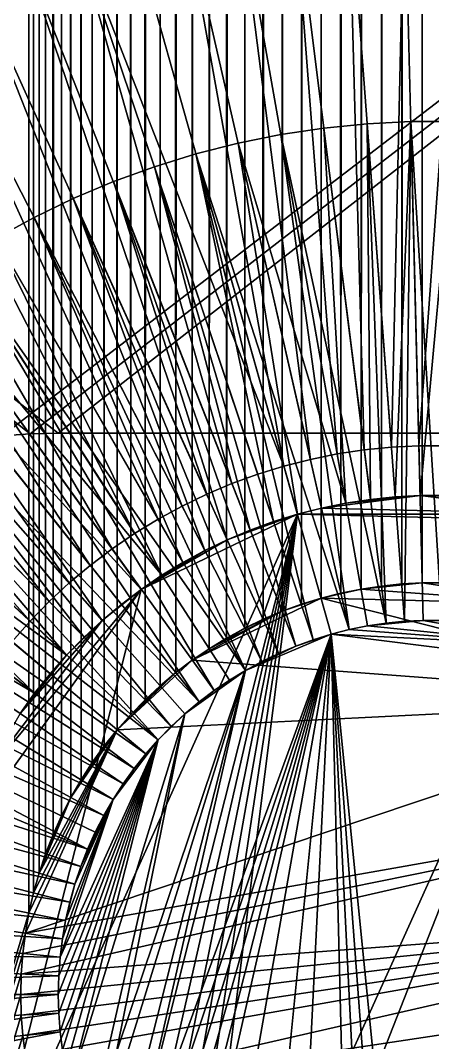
# Model space of a CAD drawing. Header units: millimetres. Extents: x 0 to 520, y -2 to 382.
# Drawn here: x 35.349 to 37, y 69.807 to 73.904 of the extents above; entities that cross this region are included whole.
import ezdxf

# ---------------------------------------------------------------- set-up
doc = ezdxf.new("R2010")
doc.units = ezdxf.units.MM

msp = doc.modelspace()

# ---------------------------------------------------------------- linework, layer by layer
at = {"layer": 'BRASS', "color": 52}
for points in [[(509.2, 369.2, 103), (10.8, 369.2, 103), (10.8, 10.8, 103)], [(509.2, 369.2, 103), (10.8, 10.8, 103), (509.2, 10.8, 103)], [(20.5, 20.5, 86), (20.5, 359.5, 86), (35.35, 190, 86)], [(20.5, 20.5, 86), (35.35, 190, 86), (35.3521, 189.9178, 86)], [(20.5, 20.5, 86), (35.3521, 189.9178, 86), (35.3582, 189.8357, 86)], [(20.5, 20.5, 86), (35.3582, 189.8357, 86), (35.3684, 189.7541, 86)], [(20.5, 20.5, 86), (35.3684, 189.7541, 86), (35.3827, 189.6731, 86)], [(20.5, 20.5, 86), (35.3827, 189.6731, 86), (35.3827, 70.3269, 86)], [(35.401, 70.4071, 86), (35.3827, 189.6731, 86), (35.401, 189.5929, 86)], [(35.3827, 70.3269, 86), (35.3827, 189.6731, 86), (35.401, 70.4071, 86)], [(35.401, 70.4071, 86), (35.401, 189.5929, 86), (35.4233, 189.5137, 86)], [(35.401, 70.4071, 86), (35.4233, 189.5137, 86), (35.4233, 70.4863, 86)], [(35.4233, 70.4863, 86), (35.4233, 189.5137, 86), (35.4495, 70.5643, 86)], [(35.4495, 70.5643, 86), (35.4233, 189.5137, 86), (35.4495, 189.4357, 86)], [(35.4495, 70.5643, 86), (35.4495, 189.4357, 86), (35.4796, 70.6409, 86)], [(35.4796, 70.6409, 86), (35.4495, 189.4357, 86), (35.4796, 189.3591, 86)], [(35.4796, 70.6409, 86), (35.4796, 189.3591, 86), (35.5134, 189.2841, 86)], [(35.4796, 70.6409, 86), (35.5134, 189.2841, 86), (35.5134, 70.7159, 86)], [(35.5509, 70.7891, 86), (35.5134, 189.2841, 86), (35.5509, 189.2109, 86)], [(35.5134, 70.7159, 86), (35.5134, 189.2841, 86), (35.5509, 70.7891, 86)], [(35.5509, 70.7891, 86), (35.5509, 189.2109, 86), (35.5921, 70.8604, 86)], [(35.5921, 70.8604, 86), (35.5509, 189.2109, 86), (35.5921, 189.1396, 86)], [(35.6367, 70.9295, 86), (35.5921, 189.1396, 86), (35.6367, 189.0705, 86)], [(35.5921, 70.8604, 86), (35.5921, 189.1396, 86), (35.6367, 70.9295, 86)], [(35.6367, 70.9295, 86), (35.6367, 189.0705, 86), (35.6847, 70.9963, 86)], [(35.6847, 70.9963, 86), (35.6367, 189.0705, 86), (35.6847, 189.0037, 86)], [(35.736, 71.0606, 86), (35.6847, 189.0037, 86), (35.736, 188.9394, 86)], [(35.6847, 70.9963, 86), (35.6847, 189.0037, 86), (35.736, 71.0606, 86)], [(35.736, 71.0606, 86), (35.736, 188.9394, 86), (35.7905, 71.1223, 86)], [(35.7905, 71.1223, 86), (35.736, 188.9394, 86), (35.7905, 188.8777, 86)], [(35.7905, 71.1223, 86), (35.7905, 188.8777, 86), (35.8479, 71.1812, 86)], [(35.8479, 71.1812, 86), (35.7905, 188.8777, 86), (35.8479, 188.8188, 86)], [(35.8479, 188.8188, 86), (35.9082, 188.7629, 86), (35.8479, 71.1812, 86)], [(35.8479, 71.1812, 86), (35.9082, 188.7629, 86), (35.9082, 71.2371, 86)], [(35.9082, 71.2371, 86), (35.9082, 188.7629, 86), (35.9712, 71.29, 86)], [(35.9082, 188.7629, 86), (35.9712, 188.71, 86), (35.9712, 71.29, 86)], [(35.9712, 188.71, 86), (36.0368, 188.6603, 86), (35.9712, 71.29, 86)], [(35.9712, 71.29, 86), (36.0368, 188.6603, 86), (36.0368, 71.3397, 86)], [(36.0368, 188.6603, 86), (36.1048, 188.614, 86), (36.0368, 71.3397, 86)], [(36.0368, 71.3397, 86), (36.1048, 188.614, 86), (36.1048, 71.386, 86)], [(36.1048, 188.614, 86), (36.175, 188.5711, 86), (36.1048, 71.386, 86)], [(36.1048, 71.386, 86), (36.175, 188.5711, 86), (36.175, 71.4289, 86)], [(36.175, 188.5711, 86), (36.2473, 188.5317, 86), (36.175, 71.4289, 86)], [(36.175, 71.4289, 86), (36.2473, 188.5317, 86), (36.2473, 71.4683, 86)], [(36.2473, 71.4683, 86), (36.2473, 188.5317, 86), (36.3214, 71.504, 86)], [(36.2473, 188.5317, 86), (36.3214, 188.496, 86), (36.3214, 71.504, 86)], [(36.3214, 188.496, 86), (36.3972, 188.4641, 86), (36.3214, 71.504, 86)], [(36.3214, 71.504, 86), (36.3972, 188.4641, 86), (36.3972, 71.5359, 86)], [(36.3972, 188.4641, 86), (36.4745, 188.4359, 86), (36.3972, 71.5359, 86)], [(36.3972, 71.5359, 86), (36.4745, 188.4359, 86), (36.4745, 71.5641, 86)], [(36.4745, 188.4359, 86), (36.5531, 188.4117, 86), (36.4745, 71.5641, 86)], [(36.4745, 71.5641, 86), (36.5531, 188.4117, 86), (36.5531, 71.5883, 86)], [(36.5531, 71.5883, 86), (36.5531, 188.4117, 86), (36.6328, 71.6086, 86)], [(36.5531, 188.4117, 86), (36.6328, 188.3914, 86), (36.6328, 71.6086, 86)], [(36.6328, 188.3914, 86), (36.7135, 188.3751, 86), (36.6328, 71.6086, 86)], [(36.6328, 71.6086, 86), (36.7135, 188.3751, 86), (36.7135, 71.6249, 86)], [(36.7135, 188.3751, 86), (36.7948, 188.3628, 86), (36.7135, 71.6249, 86)], [(36.7135, 71.6249, 86), (36.7948, 188.3628, 86), (36.7948, 71.6372, 86)], [(36.7948, 188.3628, 86), (36.8767, 188.3546, 86), (36.7948, 71.6372, 86)], [(36.7948, 71.6372, 86), (36.8767, 188.3546, 86), (36.8767, 71.6454, 86)], [(36.8767, 188.3546, 86), (36.9589, 188.3505, 86), (36.8767, 71.6454, 86)], [(36.8767, 71.6454, 86), (36.9589, 188.3505, 86), (36.9589, 71.6495, 86)], [(36.9589, 71.6495, 86), (36.9589, 188.3505, 86), (37.0411, 71.6495, 86)], [(36.9589, 188.3505, 86), (37.0411, 188.3505, 86), (37.0411, 71.6495, 86)], [(36.7948, 71.6372, 92), (36.9589, 71.6495, 92), (36.7135, 71.6249, 92)], [(36.9589, 71.6495, 92), (37.5255, 71.5641, 92), (36.7135, 71.6249, 92)], [(36.8767, 71.6454, 92), (36.9589, 71.6495, 92), (36.7948, 71.6372, 92)], [(36.9589, 71.6495, 86), (36.9589, 71.6495, 92), (36.8767, 71.6454, 86)], [(36.9589, 71.6495, 92), (36.8767, 71.6454, 92), (36.8767, 71.6454, 86)], [(37.0411, 71.6495, 86), (36.9589, 71.6495, 92), (36.9589, 71.6495, 86)], [(37.0411, 71.6495, 92), (36.9589, 71.6495, 92), (37.0411, 71.6495, 86)], [(37.0411, 71.6495, 92), (37.5255, 71.5641, 92), (36.9589, 71.6495, 92)], [(36.6328, 71.6086, 92), (36.7135, 71.6249, 92), (36.5531, 71.5883, 92)], [(36.7135, 71.6249, 92), (37.5255, 71.5641, 92), (36.5531, 71.5883, 92)], [(36.6328, 71.6086, 92), (36.5531, 71.5883, 92), (36.6328, 71.6086, 86)], [(36.6328, 71.6086, 86), (36.5531, 71.5883, 92), (36.5531, 71.5883, 86)], [(36.7135, 71.6249, 92), (36.6328, 71.6086, 92), (36.7135, 71.6249, 86)], [(36.7135, 71.6249, 86), (36.6328, 71.6086, 92), (36.6328, 71.6086, 86)], [(36.7948, 71.6372, 86), (36.7948, 71.6372, 92), (36.7135, 71.6249, 86)], [(36.7948, 71.6372, 92), (36.7135, 71.6249, 92), (36.7135, 71.6249, 86)], [(36.8767, 71.6454, 86), (36.7948, 71.6372, 92), (36.7948, 71.6372, 86)], [(36.8767, 71.6454, 92), (36.7948, 71.6372, 92), (36.8767, 71.6454, 86)], [(36.3972, 71.5359, 92), (36.5531, 71.5883, 92), (36.0368, 71.3397, 92)], [(36.5531, 71.5883, 92), (38.1521, 71.1812, 92), (36.0368, 71.3397, 92)], [(36.4745, 71.5641, 92), (36.5531, 71.5883, 92), (36.3972, 71.5359, 92)], [(36.5531, 71.5883, 92), (36.4745, 71.5641, 92), (36.5531, 71.5883, 86)], [(36.5531, 71.5883, 86), (36.4745, 71.5641, 92), (36.4745, 71.5641, 86)], [(37.5255, 71.5641, 92), (38.1521, 71.1812, 92), (36.5531, 71.5883, 92)], [(36.1048, 71.386, 92), (36.3972, 71.5359, 92), (36.0368, 71.3397, 92)], [(36.2473, 71.4683, 92), (36.3972, 71.5359, 92), (36.1048, 71.386, 92)], [(36.3214, 71.504, 92), (36.3972, 71.5359, 92), (36.2473, 71.4683, 92)], [(36.3972, 71.5359, 92), (36.3214, 71.504, 92), (36.3972, 71.5359, 86)], [(36.3972, 71.5359, 86), (36.3214, 71.504, 92), (36.3214, 71.504, 86)], [(36.4745, 71.5641, 92), (36.3972, 71.5359, 92), (36.4745, 71.5641, 86)], [(36.4745, 71.5641, 86), (36.3972, 71.5359, 92), (36.3972, 71.5359, 86)], [(36.3214, 71.504, 92), (36.2473, 71.4683, 92), (36.3214, 71.504, 86)], [(36.3214, 71.504, 86), (36.2473, 71.4683, 92), (36.2473, 71.4683, 86)], [(36.175, 71.4289, 92), (36.2473, 71.4683, 92), (36.1048, 71.386, 92)], [(36.2473, 71.4683, 92), (36.175, 71.4289, 92), (36.2473, 71.4683, 86)], [(36.2473, 71.4683, 86), (36.175, 71.4289, 92), (36.175, 71.4289, 86)], [(36.175, 71.4289, 86), (36.175, 71.4289, 92), (36.1048, 71.386, 86)], [(36.175, 71.4289, 92), (36.1048, 71.386, 92), (36.1048, 71.386, 86)], [(36.1048, 71.386, 92), (36.0368, 71.3397, 92), (36.1048, 71.386, 86)], [(36.1048, 71.386, 86), (36.0368, 71.3397, 92), (36.0368, 71.3397, 86)], [(35.9712, 71.29, 92), (36.0368, 71.3397, 92), (35.736, 71.0606, 92)], [(36.0368, 71.3397, 92), (38.1521, 71.1812, 92), (35.736, 71.0606, 92)], [(36.0368, 71.3397, 86), (36.0368, 71.3397, 92), (35.9712, 71.29, 86)], [(36.0368, 71.3397, 92), (35.9712, 71.29, 92), (35.9712, 71.29, 86)], [(35.7905, 71.1223, 92), (35.9712, 71.29, 92), (35.736, 71.0606, 92)], [(35.8479, 71.1812, 92), (35.9712, 71.29, 92), (35.7905, 71.1223, 92)], [(35.9082, 71.2371, 92), (35.9712, 71.29, 92), (35.8479, 71.1812, 92)], [(35.9712, 71.29, 86), (35.9712, 71.29, 92), (35.9082, 71.2371, 86)], [(35.9712, 71.29, 92), (35.9082, 71.2371, 92), (35.9082, 71.2371, 86)], [(35.9082, 71.2371, 86), (35.9082, 71.2371, 92), (35.8479, 71.1812, 86)], [(35.9082, 71.2371, 92), (35.8479, 71.1812, 92), (35.8479, 71.1812, 86)], [(35.3684, 70.2459, 92), (38.1521, 71.1812, 92), (38.4491, 70.7891, 92)], [(35.736, 71.0606, 92), (38.1521, 71.1812, 92), (35.3684, 70.2459, 92)], [(35.8479, 71.1812, 92), (35.7905, 71.1223, 92), (35.8479, 71.1812, 86)], [(35.8479, 71.1812, 86), (35.7905, 71.1223, 92), (35.7905, 71.1223, 86)], [(35.7905, 71.1223, 92), (35.736, 71.0606, 92), (35.7905, 71.1223, 86)], [(35.7905, 71.1223, 86), (35.736, 71.0606, 92), (35.736, 71.0606, 86)], [(35.3827, 70.3269, 92), (35.736, 71.0606, 92), (35.3684, 70.2459, 92)], [(35.401, 70.4071, 92), (35.736, 71.0606, 92), (35.3827, 70.3269, 92)], [(35.4233, 70.4863, 92), (35.736, 71.0606, 92), (35.401, 70.4071, 92)], [(35.5509, 70.7891, 92), (35.736, 71.0606, 92), (35.4233, 70.4863, 92)], [(35.5921, 70.8604, 92), (35.736, 71.0606, 92), (35.5509, 70.7891, 92)], [(35.6847, 70.9963, 92), (35.736, 71.0606, 92), (35.5921, 70.8604, 92)], [(35.736, 71.0606, 92), (35.6847, 70.9963, 92), (35.736, 71.0606, 86)], [(35.736, 71.0606, 86), (35.6847, 70.9963, 92), (35.6847, 70.9963, 86)], [(35.6367, 70.9295, 92), (35.6847, 70.9963, 92), (35.5921, 70.8604, 92)], [(35.6847, 70.9963, 92), (35.6367, 70.9295, 92), (35.6847, 70.9963, 86)], [(35.6847, 70.9963, 86), (35.6367, 70.9295, 92), (35.6367, 70.9295, 86)], [(35.6367, 70.9295, 92), (35.5921, 70.8604, 92), (35.6367, 70.9295, 86)], [(35.6367, 70.9295, 86), (35.5921, 70.8604, 92), (35.5921, 70.8604, 86)], [(35.5921, 70.8604, 92), (35.5509, 70.7891, 92), (35.5921, 70.8604, 86)], [(35.5921, 70.8604, 86), (35.5509, 70.7891, 92), (35.5509, 70.7891, 86)], [(35.3521, 70.0822, 92), (38.4491, 70.7891, 92), (38.6173, 70.3269, 92)], [(35.3582, 70.1643, 92), (38.4491, 70.7891, 92), (35.3521, 70.0822, 92)], [(35.3684, 70.2459, 92), (38.4491, 70.7891, 92), (35.3582, 70.1643, 92)], [(35.4495, 70.5643, 92), (35.5509, 70.7891, 92), (35.4233, 70.4863, 92)], [(35.4796, 70.6409, 92), (35.5509, 70.7891, 92), (35.4495, 70.5643, 92)], [(35.5134, 70.7159, 92), (35.5509, 70.7891, 92), (35.4796, 70.6409, 92)], [(35.5509, 70.7891, 92), (35.5134, 70.7159, 92), (35.5509, 70.7891, 86)], [(35.5509, 70.7891, 86), (35.5134, 70.7159, 92), (35.5134, 70.7159, 86)], [(35.5134, 70.7159, 92), (35.4796, 70.6409, 92), (35.5134, 70.7159, 86)], [(35.5134, 70.7159, 86), (35.4796, 70.6409, 92), (35.4796, 70.6409, 86)], [(35.4796, 70.6409, 92), (35.4495, 70.5643, 92), (35.4796, 70.6409, 86)], [(35.4796, 70.6409, 86), (35.4495, 70.5643, 92), (35.4495, 70.5643, 86)], [(35.4495, 70.5643, 86), (35.4495, 70.5643, 92), (35.4233, 70.4863, 86)], [(35.4495, 70.5643, 92), (35.4233, 70.4863, 92), (35.4233, 70.4863, 86)], [(35.4233, 70.4863, 86), (35.4233, 70.4863, 92), (35.401, 70.4071, 86)], [(35.4233, 70.4863, 92), (35.401, 70.4071, 92), (35.401, 70.4071, 86)], [(35.401, 70.4071, 86), (35.3827, 70.3269, 92), (35.3827, 70.3269, 86)], [(35.401, 70.4071, 92), (35.3827, 70.3269, 92), (35.401, 70.4071, 86)], [(20.5, 20.5, 86), (35.3827, 70.3269, 86), (35.3684, 70.2459, 86)], [(35.3521, 70.0822, 92), (38.6173, 70.3269, 92), (35.35, 70, 92)], [(35.35, 70, 92), (38.6173, 70.3269, 92), (35.3521, 69.9178, 92)], [(35.3521, 69.9178, 92), (38.6173, 70.3269, 92), (35.3582, 69.8357, 92)], [(35.3582, 69.8357, 92), (38.6173, 70.3269, 92), (35.3684, 69.7541, 92)], [(35.3827, 70.3269, 86), (35.3827, 70.3269, 92), (35.3684, 70.2459, 86)], [(35.3827, 70.3269, 92), (35.3684, 70.2459, 92), (35.3684, 70.2459, 86)], [(35.3684, 69.7541, 92), (38.6173, 70.3269, 92), (35.401, 69.5929, 92)], [(35.401, 69.5929, 92), (38.6173, 70.3269, 92), (38.6479, 70.0822, 92)], [(20.5, 20.5, 86), (35.3684, 70.2459, 86), (35.3582, 70.1643, 86)], [(35.3684, 70.2459, 86), (35.3684, 70.2459, 92), (35.3582, 70.1643, 86)], [(35.3684, 70.2459, 92), (35.3582, 70.1643, 92), (35.3582, 70.1643, 86)], [(20.5, 20.5, 86), (35.3582, 70.1643, 86), (35.3521, 70.0822, 86)], [(35.3582, 70.1643, 92), (35.3521, 70.0822, 92), (35.3582, 70.1643, 86)], [(35.3582, 70.1643, 86), (35.3521, 70.0822, 92), (35.3521, 70.0822, 86)], [(20.5, 20.5, 86), (35.3521, 70.0822, 86), (35.35, 70, 86)], [(35.3521, 70.0822, 92), (35.35, 70, 92), (35.3521, 70.0822, 86)], [(35.3521, 70.0822, 86), (35.35, 70, 92), (35.35, 70, 86)], [(35.401, 69.5929, 92), (38.6479, 70.0822, 92), (35.4796, 69.3591, 92)], [(35.4796, 69.3591, 92), (38.6479, 70.0822, 92), (35.5134, 69.2841, 92)], [(35.5134, 69.2841, 92), (38.6479, 70.0822, 92), (38.6479, 69.9178, 92)], [(20.5, 20.5, 86), (35.35, 70, 86), (35.3521, 69.9178, 86)], [(35.35, 70, 92), (35.3521, 69.9178, 92), (35.35, 70, 86)], [(35.35, 70, 86), (35.3521, 69.9178, 92), (35.3521, 69.9178, 86)], [(20.5, 20.5, 86), (35.3521, 69.9178, 86), (35.3582, 69.8357, 86)], [(35.3521, 69.9178, 92), (35.3582, 69.8357, 92), (35.3521, 69.9178, 86)], [(35.3521, 69.9178, 86), (35.3582, 69.8357, 92), (35.3582, 69.8357, 86)], [(35.5134, 69.2841, 92), (38.6479, 69.9178, 92), (35.6847, 69.0037, 92)], [(35.6847, 69.0037, 92), (38.6479, 69.9178, 92), (38.5204, 69.3591, 92)], [(20.5, 20.5, 86), (35.3582, 69.8357, 86), (35.3684, 69.7541, 86)], [(35.3582, 69.8357, 92), (35.3684, 69.7541, 92), (35.3582, 69.8357, 86)], [(35.3582, 69.8357, 86), (35.3684, 69.7541, 92), (35.3684, 69.7541, 86)]]:
    msp.add_3dface(points, dxfattribs=at)
at = {"layer": 'STEEL', "color": 8}
for points in [[(48, 82, 86), (20, 82, 86), (35.276, 72.2388, 86)], [(23, 82, 83), (35.3878, 72.2472, 83), (35.276, 72.2388, 83)], [(23, 82, 83), (35.5, 72.25, 83), (35.3878, 72.2472, 83)], [(23, 82, 83), (48, 82, 83), (35.5, 72.25, 83)], [(48, 82, 86), (35.276, 72.2388, 86), (35.3878, 72.2472, 86)], [(48, 82, 86), (35.3878, 72.2472, 86), (35.5, 72.25, 86)], [(48, 82, 86), (35.5, 72.25, 86), (38.5, 72.25, 86)], [(35.5, 72.25, 83), (48, 82, 83), (38.5, 72.25, 83)], [(36.6637, 74.4874, 83), (36.4405, 74.4651, 83), (36.7264, 72.1829, 83)], [(36.4405, 74.4651, 82), (36.6637, 74.4874, 82), (36.7264, 72.1829, 82)], [(36.8878, 74.4986, 83), (36.6637, 74.4874, 83), (36.8356, 72.1938, 83)], [(36.6637, 74.4874, 82), (36.8878, 74.4986, 82), (36.8356, 72.1938, 82)], [(36.6637, 74.4874, 83), (36.7264, 72.1829, 83), (36.8356, 72.1938, 83)], [(36.7264, 72.1829, 82), (36.6637, 74.4874, 82), (36.8356, 72.1938, 82)], [(36.8878, 74.4986, 83), (36.8356, 72.1938, 83), (36.9452, 72.1993, 83)], [(36.8356, 72.1938, 82), (36.8878, 74.4986, 82), (36.9452, 72.1993, 82)], [(37.1122, 74.4986, 83), (36.8878, 74.4986, 83), (36.9452, 72.1993, 83)], [(36.8878, 74.4986, 82), (37.1122, 74.4986, 82), (36.9452, 72.1993, 82)], [(37.1122, 74.4986, 83), (36.9452, 72.1993, 83), (37.0548, 72.1993, 83)], [(36.9452, 72.1993, 82), (37.1122, 74.4986, 82), (37.0548, 72.1993, 82)], [(36.4405, 74.4651, 83), (36.2186, 74.4316, 83), (36.618, 72.1666, 83)], [(36.2186, 74.4316, 82), (36.4405, 74.4651, 82), (36.618, 72.1666, 82)], [(36.4405, 74.4651, 83), (36.618, 72.1666, 83), (36.7264, 72.1829, 83)], [(36.618, 72.1666, 82), (36.4405, 74.4651, 82), (36.7264, 72.1829, 82)], [(36.2186, 74.4316, 83), (35.9987, 74.3872, 83), (36.5105, 72.1448, 83)], [(35.9987, 74.3872, 82), (36.2186, 74.4316, 82), (36.5105, 72.1448, 82)], [(36.2186, 74.4316, 83), (36.5105, 72.1448, 83), (36.618, 72.1666, 83)], [(36.5105, 72.1448, 82), (36.2186, 74.4316, 82), (36.618, 72.1666, 82)], [(35.9987, 74.3872, 83), (35.7812, 74.3318, 83), (36.4042, 72.1178, 83)], [(35.7812, 74.3318, 82), (35.9987, 74.3872, 82), (36.4042, 72.1178, 82)], [(35.9987, 74.3872, 83), (36.4042, 72.1178, 83), (36.5105, 72.1448, 83)], [(36.4042, 72.1178, 82), (35.9987, 74.3872, 82), (36.5105, 72.1448, 82)], [(35.7812, 74.3318, 83), (35.5668, 74.2657, 83), (36.4042, 72.1178, 83)], [(35.5668, 74.2657, 82), (35.7812, 74.3318, 82), (36.4042, 72.1178, 82)], [(35.5668, 74.2657, 83), (35.356, 74.1889, 83), (36.1962, 72.0479, 83)], [(35.356, 74.1889, 82), (35.5668, 74.2657, 82), (36.1962, 72.0479, 82)], [(35.5668, 74.2657, 83), (36.2993, 72.0854, 83), (36.4042, 72.1178, 83)], [(35.5668, 74.2657, 83), (36.1962, 72.0479, 83), (36.2993, 72.0854, 83)], [(36.2993, 72.0854, 82), (35.5668, 74.2657, 82), (36.4042, 72.1178, 82)], [(36.1962, 72.0479, 82), (35.5668, 74.2657, 82), (36.2993, 72.0854, 82)], [(35.356, 74.1889, 83), (35.1492, 74.1018, 83), (36.0952, 72.0053, 83)], [(35.1492, 74.1018, 82), (35.356, 74.1889, 82), (36.0952, 72.0053, 82)], [(35.356, 74.1889, 83), (36.0952, 72.0053, 83), (36.1962, 72.0479, 83)], [(36.0952, 72.0053, 82), (35.356, 74.1889, 82), (36.1962, 72.0479, 82)], [(35.1492, 74.1018, 83), (34.9471, 74.0044, 83), (35.9963, 71.9577, 83)], [(34.9471, 74.0044, 82), (35.1492, 74.1018, 82), (35.9963, 71.9577, 82)], [(35.1492, 74.1018, 83), (35.9963, 71.9577, 83), (36.0952, 72.0053, 83)], [(35.9963, 71.9577, 82), (35.1492, 74.1018, 82), (36.0952, 72.0053, 82)], [(34.9471, 74.0044, 83), (34.75, 73.8971, 83), (35.9, 71.9053, 83)], [(34.75, 73.8971, 82), (34.9471, 74.0044, 82), (35.9, 71.9053, 82)], [(34.9471, 74.0044, 83), (35.9, 71.9053, 83), (35.9963, 71.9577, 83)], [(35.9, 71.9053, 82), (34.9471, 74.0044, 82), (35.9963, 71.9577, 82)], [(34.75, 73.8971, 83), (34.5585, 73.7801, 83), (35.8064, 71.8481, 83)], [(34.5585, 73.7801, 82), (34.75, 73.8971, 82), (35.8064, 71.8481, 82)], [(34.75, 73.8971, 83), (35.8064, 71.8481, 83), (35.9, 71.9053, 83)], [(35.8064, 71.8481, 82), (34.75, 73.8971, 82), (35.9, 71.9053, 82)], [(34.5585, 73.7801, 83), (34.3732, 73.6537, 83), (35.7158, 71.7863, 83)], [(34.3732, 73.6537, 82), (34.5585, 73.7801, 82), (35.7158, 71.7863, 82)], [(34.5585, 73.7801, 83), (35.7158, 71.7863, 83), (35.8064, 71.8481, 83)], [(35.7158, 71.7863, 82), (34.5585, 73.7801, 82), (35.8064, 71.8481, 82)], [(34.3732, 73.6537, 83), (34.1943, 73.5182, 83), (35.6283, 71.72, 83)], [(34.1943, 73.5182, 82), (34.3732, 73.6537, 82), (35.6283, 71.72, 82)], [(34.3732, 73.6537, 83), (35.6283, 71.72, 83), (35.7158, 71.7863, 83)], [(35.6283, 71.72, 82), (34.3732, 73.6537, 82), (35.7158, 71.7863, 82)], [(34.1943, 73.5182, 83), (34.0224, 73.374, 83), (35.5443, 71.6495, 83)], [(34.0224, 73.374, 82), (34.1943, 73.5182, 82), (35.5443, 71.6495, 82)], [(34.1943, 73.5182, 83), (35.5443, 71.6495, 83), (35.6283, 71.72, 83)], [(35.5443, 71.6495, 82), (34.1943, 73.5182, 82), (35.6283, 71.72, 82)], [(36.9127, 73.4989, 82), (36.7384, 73.4902, 82), (36.8505, 71.9944, 82)], [(36.9127, 73.4989, 82), (36.9127, 73.4989, 78.5), (36.7384, 73.4902, 78.5)], [(36.7384, 73.4902, 82), (36.9127, 73.4989, 82), (36.7384, 73.4902, 78.5)], [(36.7384, 73.4902, 78.5), (36.9127, 73.4989, 78.5), (36.8879, 71.4958, 78.5)], [(36.9127, 73.4989, 82), (36.8505, 71.9944, 82), (36.9501, 71.9994, 82)], [(36.8879, 71.4958, 78.5), (36.9127, 73.4989, 78.5), (36.9626, 71.4995, 78.5)], [(37.0873, 73.4989, 82), (36.9127, 73.4989, 82), (36.9501, 71.9994, 82)], [(36.9127, 73.4989, 82), (37.0873, 73.4989, 78.5), (36.9127, 73.4989, 78.5)], [(36.9127, 73.4989, 82), (37.0873, 73.4989, 82), (37.0873, 73.4989, 78.5)], [(36.9626, 71.4995, 78.5), (36.9127, 73.4989, 78.5), (37.0374, 71.4995, 78.5)], [(36.9127, 73.4989, 78.5), (37.0873, 73.4989, 78.5), (37.0374, 71.4995, 78.5)], [(37.0873, 73.4989, 82), (36.9501, 71.9994, 82), (37.0499, 71.9994, 82)], [(36.5648, 73.4728, 82), (36.3922, 73.4468, 82), (36.6527, 71.9696, 82)], [(36.5648, 73.4728, 82), (36.5648, 73.4728, 78.5), (36.3922, 73.4468, 78.5)], [(36.3922, 73.4468, 82), (36.5648, 73.4728, 82), (36.3922, 73.4468, 78.5)], [(36.3922, 73.4468, 78.5), (36.5648, 73.4728, 78.5), (36.8135, 71.4884, 78.5)], [(36.7384, 73.4902, 82), (36.5648, 73.4728, 82), (36.7513, 71.9845, 82)], [(36.7384, 73.4902, 82), (36.7384, 73.4902, 78.5), (36.5648, 73.4728, 78.5)], [(36.5648, 73.4728, 82), (36.7384, 73.4902, 82), (36.5648, 73.4728, 78.5)], [(36.5648, 73.4728, 78.5), (36.7384, 73.4902, 78.5), (36.8135, 71.4884, 78.5)], [(36.5648, 73.4728, 82), (36.6527, 71.9696, 82), (36.7513, 71.9845, 82)], [(36.7384, 73.4902, 82), (36.7513, 71.9845, 82), (36.8505, 71.9944, 82)], [(36.8135, 71.4884, 78.5), (36.7384, 73.4902, 78.5), (36.8879, 71.4958, 78.5)], [(36.2212, 73.4122, 82), (36.0521, 73.3692, 82), (36.4583, 71.9252, 82)], [(36.0521, 73.3692, 82), (36.2212, 73.4122, 82), (36.2212, 73.4122, 78.5)], [(36.0521, 73.3692, 82), (36.2212, 73.4122, 78.5), (36.0521, 73.3692, 78.5)], [(36.0521, 73.3692, 78.5), (36.2212, 73.4122, 78.5), (36.6662, 71.4624, 78.5)], [(36.3922, 73.4468, 82), (36.2212, 73.4122, 82), (36.6527, 71.9696, 82)], [(36.3922, 73.4468, 82), (36.3922, 73.4468, 78.5), (36.2212, 73.4122, 78.5)], [(36.2212, 73.4122, 82), (36.3922, 73.4468, 82), (36.2212, 73.4122, 78.5)], [(36.2212, 73.4122, 78.5), (36.3922, 73.4468, 78.5), (36.6662, 71.4624, 78.5)], [(36.2212, 73.4122, 82), (36.555, 71.9499, 82), (36.6527, 71.9696, 82)], [(36.2212, 73.4122, 82), (36.4583, 71.9252, 82), (36.555, 71.9499, 82)], [(36.7395, 71.4772, 78.5), (36.3922, 73.4468, 78.5), (36.8135, 71.4884, 78.5)], [(36.6662, 71.4624, 78.5), (36.3922, 73.4468, 78.5), (36.7395, 71.4772, 78.5)], [(34.0224, 73.374, 83), (33.8579, 73.2214, 83), (35.4639, 71.5749, 83)], [(33.8579, 73.2214, 82), (34.0224, 73.374, 82), (35.4639, 71.5749, 82)], [(34.0224, 73.374, 83), (35.4639, 71.5749, 83), (35.5443, 71.6495, 83)], [(35.4639, 71.5749, 82), (34.0224, 73.374, 82), (35.5443, 71.6495, 82)], [(36.0521, 73.3692, 82), (35.8853, 73.3177, 82), (36.363, 71.8959, 82)], [(36.0521, 73.3692, 82), (36.0521, 73.3692, 78.5), (35.8853, 73.3177, 78.5)], [(35.8853, 73.3177, 82), (36.0521, 73.3692, 82), (35.8853, 73.3177, 78.5)], [(35.8853, 73.3177, 78.5), (36.0521, 73.3692, 78.5), (36.5223, 71.4219, 78.5)], [(36.0521, 73.3692, 82), (36.363, 71.8959, 82), (36.4583, 71.9252, 82)], [(36.5937, 71.4439, 78.5), (36.0521, 73.3692, 78.5), (36.6662, 71.4624, 78.5)], [(36.5223, 71.4219, 78.5), (36.0521, 73.3692, 78.5), (36.5937, 71.4439, 78.5)], [(35.8853, 73.3177, 82), (35.7213, 73.2581, 82), (36.2693, 71.8617, 82)], [(35.7213, 73.2581, 82), (35.8853, 73.3177, 82), (35.8853, 73.3177, 78.5)], [(35.7213, 73.2581, 82), (35.8853, 73.3177, 78.5), (35.7213, 73.2581, 78.5)], [(35.7213, 73.2581, 78.5), (35.8853, 73.3177, 78.5), (36.452, 71.3963, 78.5)], [(35.8853, 73.3177, 82), (36.2693, 71.8617, 82), (36.363, 71.8959, 82)], [(36.452, 71.3963, 78.5), (35.8853, 73.3177, 78.5), (36.5223, 71.4219, 78.5)], [(35.7213, 73.2581, 82), (35.5605, 73.1903, 82), (36.1774, 71.823, 82)], [(35.5605, 73.1903, 82), (35.7213, 73.2581, 82), (35.7213, 73.2581, 78.5)], [(35.5605, 73.1903, 82), (35.7213, 73.2581, 78.5), (35.5605, 73.1903, 78.5)], [(35.5605, 73.1903, 78.5), (35.7213, 73.2581, 78.5), (36.3831, 71.3673, 78.5)], [(35.7213, 73.2581, 82), (36.1774, 71.823, 82), (36.2693, 71.8617, 82)], [(36.3831, 71.3673, 78.5), (35.7213, 73.2581, 78.5), (36.452, 71.3963, 78.5)], [(33.8579, 73.2214, 83), (33.7013, 73.0608, 83), (35.3873, 71.4964, 83)], [(33.7013, 73.0608, 82), (33.8579, 73.2214, 82), (35.3873, 71.4964, 82)], [(33.8579, 73.2214, 83), (35.3873, 71.4964, 83), (35.4639, 71.5749, 83)], [(35.3873, 71.4964, 82), (33.8579, 73.2214, 82), (35.4639, 71.5749, 82)], [(35.5605, 73.1903, 82), (35.4033, 73.1146, 82), (36.0876, 71.7797, 82)], [(35.4033, 73.1146, 82), (35.5605, 73.1903, 82), (35.5605, 73.1903, 78.5)], [(35.4033, 73.1146, 82), (35.5605, 73.1903, 78.5), (35.4033, 73.1146, 78.5)], [(35.4033, 73.1146, 78.5), (35.5605, 73.1903, 78.5), (36.3157, 71.3348, 78.5)], [(35.5605, 73.1903, 82), (36.0876, 71.7797, 82), (36.1774, 71.823, 82)], [(36.3157, 71.3348, 78.5), (35.5605, 73.1903, 78.5), (36.3831, 71.3673, 78.5)], [(35.4033, 73.1146, 82), (35.25, 73.0311, 82), (36, 71.7321, 82)], [(35.25, 73.0311, 82), (35.4033, 73.1146, 82), (35.4033, 73.1146, 78.5)], [(35.25, 73.0311, 82), (35.4033, 73.1146, 78.5), (35.25, 73.0311, 78.5)], [(35.25, 73.0311, 78.5), (35.4033, 73.1146, 78.5), (36.25, 71.299, 78.5)], [(35.4033, 73.1146, 82), (36, 71.7321, 82), (36.0876, 71.7797, 82)], [(36.25, 71.299, 78.5), (35.4033, 73.1146, 78.5), (36.3157, 71.3348, 78.5)], [(35.3873, 71.4964, 83), (33.7013, 73.0608, 83), (35.3147, 71.4141, 83)], [(33.7013, 73.0608, 82), (35.3873, 71.4964, 82), (35.3147, 71.4141, 82)], [(35.25, 73.0311, 82), (35.1011, 72.9401, 82), (35.9149, 71.6801, 82)], [(35.1011, 72.9401, 78.5), (35.25, 73.0311, 78.5), (36.25, 71.299, 78.5)], [(35.25, 73.0311, 82), (35.9149, 71.6801, 82), (36, 71.7321, 82)], [(35.1011, 72.9401, 82), (34.9569, 72.8418, 82), (35.9149, 71.6801, 82)], [(34.9569, 72.8418, 78.5), (35.1011, 72.9401, 78.5), (36.1244, 71.2179, 78.5)], [(36.1862, 71.26, 78.5), (35.1011, 72.9401, 78.5), (36.25, 71.299, 78.5)], [(36.1244, 71.2179, 78.5), (35.1011, 72.9401, 78.5), (36.1862, 71.26, 78.5)], [(34.9569, 72.8418, 82), (34.8178, 72.7364, 82), (35.8325, 71.6239, 82)], [(34.8178, 72.7364, 78.5), (34.9569, 72.8418, 78.5), (36.0648, 71.1727, 78.5)], [(34.9569, 72.8418, 82), (35.8325, 71.6239, 82), (35.9149, 71.6801, 82)], [(36.0648, 71.1727, 78.5), (34.9569, 72.8418, 78.5), (36.1244, 71.2179, 78.5)], [(34.8178, 72.7364, 82), (34.6841, 72.6242, 82), (35.6766, 71.4996, 82)], [(34.6841, 72.6242, 78.5), (34.8178, 72.7364, 78.5), (36.0648, 71.1727, 78.5)], [(34.8178, 72.7364, 82), (35.753, 71.5637, 82), (35.8325, 71.6239, 82)], [(34.8178, 72.7364, 82), (35.6766, 71.4996, 82), (35.753, 71.5637, 82)], [(34.6841, 72.6242, 82), (34.5562, 72.5055, 82), (35.6035, 71.4317, 82)], [(34.5562, 72.5055, 78.5), (34.6841, 72.6242, 78.5), (35.9526, 71.0738, 78.5)], [(34.6841, 72.6242, 82), (35.6035, 71.4317, 82), (35.6766, 71.4996, 82)], [(36.0075, 71.1247, 78.5), (34.6841, 72.6242, 78.5), (36.0648, 71.1727, 78.5)], [(35.9526, 71.0738, 78.5), (34.6841, 72.6242, 78.5), (36.0075, 71.1247, 78.5)], [(34.5562, 72.5055, 82), (34.4343, 72.3806, 82), (35.5339, 71.3603, 82)], [(34.4343, 72.3806, 78.5), (34.5562, 72.5055, 78.5), (35.9004, 71.0203, 78.5)], [(34.5562, 72.5055, 82), (35.5339, 71.3603, 82), (35.6035, 71.4317, 82)], [(35.9004, 71.0203, 78.5), (34.5562, 72.5055, 78.5), (35.9526, 71.0738, 78.5)], [(35.5339, 71.3603, 82), (34.4343, 72.3806, 82), (34.3188, 72.2498, 82)], [(34.4343, 72.3806, 78.5), (35.9004, 71.0203, 78.5), (34.3188, 72.2498, 78.5)], [(35.4057, 71.2076, 82), (34.3188, 72.2498, 82), (34.21, 72.1133, 82)], [(34.3188, 72.2498, 78.5), (35.8509, 70.9642, 78.5), (34.21, 72.1133, 78.5)], [(35.4679, 71.2856, 82), (34.3188, 72.2498, 82), (35.4057, 71.2076, 82)], [(35.5339, 71.3603, 82), (34.3188, 72.2498, 82), (35.4679, 71.2856, 82)], [(34.3188, 72.2498, 78.5), (35.9004, 71.0203, 78.5), (35.8509, 70.9642, 78.5)], [(35.3878, 72.2472, 86), (35.276, 72.2388, 86), (35.3878, 72.2472, 83)], [(35.3878, 72.2472, 83), (35.276, 72.2388, 86), (35.276, 72.2388, 83)], [(35.5, 72.25, 86), (35.3878, 72.2472, 86), (35.5, 72.25, 83)], [(35.5, 72.25, 83), (35.3878, 72.2472, 86), (35.3878, 72.2472, 83)], [(38.5, 72.25, 83), (38.5, 72.25, 86), (35.5, 72.25, 83)], [(35.5, 72.25, 83), (38.5, 72.25, 86), (35.5, 72.25, 86)], [(36.7264, 72.1829, 82), (36.618, 72.1666, 83), (36.618, 72.1666, 82)], [(36.7264, 72.1829, 83), (36.618, 72.1666, 83), (36.7264, 72.1829, 82)], [(36.8356, 72.1938, 82), (36.7264, 72.1829, 83), (36.7264, 72.1829, 82)], [(36.8356, 72.1938, 83), (36.7264, 72.1829, 83), (36.8356, 72.1938, 82)], [(36.9452, 72.1993, 82), (36.9452, 72.1993, 83), (36.8356, 72.1938, 82)], [(36.9452, 72.1993, 83), (36.8356, 72.1938, 83), (36.8356, 72.1938, 82)], [(37.0548, 72.1993, 82), (36.9452, 72.1993, 83), (36.9452, 72.1993, 82)], [(37.0548, 72.1993, 83), (36.9452, 72.1993, 83), (37.0548, 72.1993, 82)], [(36.5105, 72.1448, 83), (36.4042, 72.1178, 83), (36.5105, 72.1448, 82)], [(36.5105, 72.1448, 82), (36.4042, 72.1178, 83), (36.4042, 72.1178, 82)], [(36.618, 72.1666, 82), (36.5105, 72.1448, 83), (36.5105, 72.1448, 82)], [(36.618, 72.1666, 83), (36.5105, 72.1448, 83), (36.618, 72.1666, 82)], [(35.4057, 71.2076, 82), (34.21, 72.1133, 82), (34.1082, 71.9716, 82)], [(34.21, 72.1133, 78.5), (35.8043, 70.9057, 78.5), (34.1082, 71.9716, 78.5)], [(34.21, 72.1133, 78.5), (35.8509, 70.9642, 78.5), (35.8043, 70.9057, 78.5)], [(36.4042, 72.1178, 83), (36.2993, 72.0854, 83), (36.4042, 72.1178, 82)], [(36.4042, 72.1178, 82), (36.2993, 72.0854, 83), (36.2993, 72.0854, 82)], [(36.2993, 72.0854, 83), (36.1962, 72.0479, 83), (36.2993, 72.0854, 82)], [(36.2993, 72.0854, 82), (36.1962, 72.0479, 83), (36.1962, 72.0479, 82)], [(36.1962, 72.0479, 83), (36.0952, 72.0053, 83), (36.1962, 72.0479, 82)], [(36.1962, 72.0479, 82), (36.0952, 72.0053, 83), (36.0952, 72.0053, 82)], [(36.0952, 72.0053, 83), (35.9963, 71.9577, 83), (36.0952, 72.0053, 82)], [(36.0952, 72.0053, 82), (35.9963, 71.9577, 83), (35.9963, 71.9577, 82)], [(36.9501, 71.9994, 90), (36.6527, 71.9696, 90), (36.555, 71.9499, 90)], [(37.5417, 71.9252, 90), (36.9501, 71.9994, 90), (36.555, 71.9499, 90)], [(36.9501, 71.9994, 90), (36.7513, 71.9845, 90), (36.6527, 71.9696, 90)], [(36.6527, 71.9696, 90), (36.7513, 71.9845, 82), (36.6527, 71.9696, 82)], [(36.6527, 71.9696, 90), (36.7513, 71.9845, 90), (36.7513, 71.9845, 82)], [(36.9501, 71.9994, 90), (36.8505, 71.9944, 90), (36.7513, 71.9845, 90)], [(36.7513, 71.9845, 90), (36.8505, 71.9944, 82), (36.7513, 71.9845, 82)], [(36.7513, 71.9845, 90), (36.8505, 71.9944, 90), (36.8505, 71.9944, 82)], [(36.9501, 71.9994, 90), (36.9501, 71.9994, 82), (36.8505, 71.9944, 82)], [(36.8505, 71.9944, 90), (36.9501, 71.9994, 90), (36.8505, 71.9944, 82)], [(36.9501, 71.9994, 90), (37.0499, 71.9994, 82), (36.9501, 71.9994, 82)], [(36.9501, 71.9994, 90), (37.0499, 71.9994, 90), (37.0499, 71.9994, 82)], [(37.1495, 71.9944, 90), (37.0499, 71.9994, 90), (36.9501, 71.9994, 90)], [(37.5417, 71.9252, 90), (37.1495, 71.9944, 90), (36.9501, 71.9994, 90)], [(34.1082, 71.9716, 78.5), (35.7606, 70.845, 78.5), (34.0135, 71.825, 78.5)], [(35.4057, 71.2076, 82), (34.1082, 71.9716, 82), (35.3475, 71.1266, 82)], [(34.1082, 71.9716, 78.5), (35.8043, 70.9057, 78.5), (35.7606, 70.845, 78.5)], [(35.9963, 71.9577, 82), (35.9963, 71.9577, 83), (35.9, 71.9053, 82)], [(35.9963, 71.9577, 83), (35.9, 71.9053, 83), (35.9, 71.9053, 82)], [(36.4583, 71.9252, 90), (36.555, 71.9499, 90), (36.555, 71.9499, 82)], [(36.4583, 71.9252, 90), (36.555, 71.9499, 82), (36.4583, 71.9252, 82)], [(37.5417, 71.9252, 90), (36.555, 71.9499, 90), (36.4583, 71.9252, 90)], [(36.555, 71.9499, 90), (36.6527, 71.9696, 82), (36.555, 71.9499, 82)], [(36.555, 71.9499, 90), (36.6527, 71.9696, 90), (36.6527, 71.9696, 82)], [(36.4583, 71.9252, 90), (35.1981, 69.1322, 90), (35.4057, 68.7924, 90)], [(36.4583, 71.9252, 90), (35.8325, 71.6239, 90), (35.1981, 69.1322, 90)], [(36.4583, 71.9252, 90), (35.4057, 68.7924, 90), (35.6035, 68.5683, 90)], [(36.4583, 71.9252, 90), (35.6035, 68.5683, 90), (35.6766, 68.5004, 90)], [(36.4583, 71.9252, 90), (35.6766, 68.5004, 90), (35.753, 68.4363, 90)], [(36.4583, 71.9252, 90), (35.753, 68.4363, 90), (35.8325, 68.3761, 90)], [(35.9, 71.9053, 83), (35.8064, 71.8481, 83), (35.9, 71.9053, 82)], [(35.9, 71.9053, 82), (35.8064, 71.8481, 83), (35.8064, 71.8481, 82)], [(36.4583, 71.9252, 90), (36.1774, 71.823, 90), (35.8325, 71.6239, 90)], [(36.4583, 71.9252, 90), (35.8325, 68.3761, 90), (35.9149, 68.3199, 90)], [(36.4583, 71.9252, 90), (35.9149, 68.3199, 90), (36, 68.2679, 90)], [(37.637, 71.8959, 90), (36.4583, 71.9252, 90), (36, 68.2679, 90)], [(37.637, 71.8959, 90), (36, 68.2679, 90), (36.1774, 68.177, 90)], [(36.4583, 71.9252, 90), (36.2693, 71.8617, 90), (36.1774, 71.823, 90)], [(37.637, 71.8959, 90), (36.1774, 68.177, 90), (36.555, 68.0501, 90)], [(36.4583, 71.9252, 90), (36.363, 71.8959, 90), (36.2693, 71.8617, 90)], [(36.2693, 71.8617, 90), (36.363, 71.8959, 90), (36.363, 71.8959, 82)], [(36.2693, 71.8617, 90), (36.363, 71.8959, 82), (36.2693, 71.8617, 82)], [(36.363, 71.8959, 90), (36.4583, 71.9252, 90), (36.4583, 71.9252, 82)], [(36.363, 71.8959, 90), (36.4583, 71.9252, 82), (36.363, 71.8959, 82)], [(37.637, 71.8959, 90), (37.5417, 71.9252, 90), (36.4583, 71.9252, 90)], [(37.637, 71.8959, 90), (36.555, 68.0501, 90), (36.7513, 68.0155, 90)], [(37.637, 71.8959, 90), (36.7513, 68.0155, 90), (36.8505, 68.0056, 90)], [(37.637, 71.8959, 90), (36.8505, 68.0056, 90), (36.9501, 68.0006, 90)], [(38.3965, 71.4317, 90), (37.637, 71.8959, 90), (36.9501, 68.0006, 90)], [(36.2693, 71.8617, 90), (36.2693, 71.8617, 82), (36.1774, 71.823, 82)], [(36.1774, 71.823, 90), (36.2693, 71.8617, 90), (36.1774, 71.823, 82)], [(34.0135, 71.825, 78.5), (35.7201, 70.7822, 78.5), (33.9262, 71.6739, 78.5)], [(34.0135, 71.825, 78.5), (35.7606, 70.845, 78.5), (35.7201, 70.7822, 78.5)], [(35.8064, 71.8481, 83), (35.7158, 71.7863, 83), (35.8064, 71.8481, 82)], [(35.8064, 71.8481, 82), (35.7158, 71.7863, 83), (35.7158, 71.7863, 82)], [(36.1774, 71.823, 90), (36.0876, 71.7797, 90), (35.8325, 71.6239, 90)], [(36.0876, 71.7797, 90), (36.1774, 71.823, 90), (36.1774, 71.823, 82)], [(36.0876, 71.7797, 90), (36.1774, 71.823, 82), (36.0876, 71.7797, 82)], [(35.7158, 71.7863, 83), (35.6283, 71.72, 83), (35.7158, 71.7863, 82)], [(35.7158, 71.7863, 82), (35.6283, 71.72, 83), (35.6283, 71.72, 82)], [(36.0876, 71.7797, 90), (36, 71.7321, 90), (35.8325, 71.6239, 90)], [(36.0876, 71.7797, 90), (36.0876, 71.7797, 82), (36, 71.7321, 82)], [(36, 71.7321, 90), (36.0876, 71.7797, 90), (36, 71.7321, 82)], [(36, 71.7321, 90), (35.9149, 71.6801, 90), (35.8325, 71.6239, 90)], [(35.9149, 71.6801, 90), (36, 71.7321, 90), (36, 71.7321, 82)], [(35.9149, 71.6801, 90), (36, 71.7321, 82), (35.9149, 71.6801, 82)], [(35.6283, 71.72, 82), (35.6283, 71.72, 83), (35.5443, 71.6495, 82)], [(35.6283, 71.72, 83), (35.5443, 71.6495, 83), (35.5443, 71.6495, 82)], [(33.9262, 71.6739, 78.5), (35.6827, 70.7174, 78.5), (33.8466, 71.5186, 78.5)], [(33.9262, 71.6739, 78.5), (35.7201, 70.7822, 78.5), (35.6827, 70.7174, 78.5)], [(35.5443, 71.6495, 83), (35.4639, 71.5749, 83), (35.5443, 71.6495, 82)], [(35.5443, 71.6495, 82), (35.4639, 71.5749, 83), (35.4639, 71.5749, 82)], [(35.8325, 71.6239, 90), (35.9149, 71.6801, 90), (35.9149, 71.6801, 82)], [(35.8325, 71.6239, 90), (35.9149, 71.6801, 82), (35.8325, 71.6239, 82)], [(35.8325, 71.6239, 90), (35.0889, 70.5895, 90), (35.1981, 69.1322, 90)], [(35.8325, 71.6239, 90), (35.1981, 70.8678, 90), (35.0889, 70.5895, 90)], [(35.8325, 71.6239, 90), (35.6766, 71.4996, 90), (35.1981, 70.8678, 90)], [(35.8325, 71.6239, 90), (35.753, 71.5637, 90), (35.6766, 71.4996, 90)], [(35.753, 71.5637, 90), (35.8325, 71.6239, 90), (35.8325, 71.6239, 82)], [(35.753, 71.5637, 90), (35.8325, 71.6239, 82), (35.753, 71.5637, 82)], [(35.4639, 71.5749, 83), (35.3873, 71.4964, 83), (35.4639, 71.5749, 82)], [(35.4639, 71.5749, 82), (35.3873, 71.4964, 83), (35.3873, 71.4964, 82)], [(35.753, 71.5637, 90), (35.753, 71.5637, 82), (35.6766, 71.4996, 82)], [(35.6766, 71.4996, 90), (35.753, 71.5637, 90), (35.6766, 71.4996, 82)], [(33.8466, 71.5186, 78.5), (35.6178, 70.5827, 78.5), (33.7748, 71.3595, 78.5)], [(33.8466, 71.5186, 78.5), (35.6485, 70.6508, 78.5), (35.6178, 70.5827, 78.5)], [(33.8466, 71.5186, 78.5), (35.6827, 70.7174, 78.5), (35.6485, 70.6508, 78.5)], [(35.6766, 71.4996, 90), (35.3475, 71.1266, 90), (35.1981, 70.8678, 90)], [(35.3873, 71.4964, 82), (35.3873, 71.4964, 83), (35.3147, 71.4141, 82)], [(35.3873, 71.4964, 83), (35.3147, 71.4141, 83), (35.3147, 71.4141, 82)], [(35.6766, 71.4996, 90), (35.5339, 71.3603, 90), (35.3475, 71.1266, 90)], [(35.6766, 71.4996, 90), (35.6035, 71.4317, 90), (35.5339, 71.3603, 90)], [(35.6035, 71.4317, 90), (35.6766, 71.4996, 90), (35.6766, 71.4996, 82)], [(35.6035, 71.4317, 90), (35.6766, 71.4996, 82), (35.6035, 71.4317, 82)], [(36.8879, 71.4958, 80.4), (36.9626, 71.4995, 80.4), (36.7395, 71.4772, 80.4)], [(36.9626, 71.4995, 80.4), (37.548, 71.3963, 80.4), (36.7395, 71.4772, 80.4)], [(36.8135, 71.4884, 80.4), (36.8879, 71.4958, 80.4), (36.7395, 71.4772, 80.4)], [(36.8135, 71.4884, 78.5), (36.7395, 71.4772, 80.4), (36.7395, 71.4772, 78.5)], [(36.8135, 71.4884, 80.4), (36.7395, 71.4772, 80.4), (36.8135, 71.4884, 78.5)], [(36.8879, 71.4958, 78.5), (36.8135, 71.4884, 80.4), (36.8135, 71.4884, 78.5)], [(36.8879, 71.4958, 80.4), (36.8135, 71.4884, 80.4), (36.8879, 71.4958, 78.5)], [(36.9626, 71.4995, 78.5), (36.8879, 71.4958, 80.4), (36.8879, 71.4958, 78.5)], [(36.9626, 71.4995, 80.4), (36.8879, 71.4958, 80.4), (36.9626, 71.4995, 78.5)], [(37.0374, 71.4995, 78.5), (37.0374, 71.4995, 80.4), (36.9626, 71.4995, 78.5)], [(37.0374, 71.4995, 80.4), (36.9626, 71.4995, 80.4), (36.9626, 71.4995, 78.5)], [(37.0374, 71.4995, 80.4), (37.548, 71.3963, 80.4), (36.9626, 71.4995, 80.4)], [(36.25, 71.299, 80.4), (36.5937, 71.4439, 80.4), (35.7606, 69.155, 80.4)], [(35.7606, 69.155, 80.4), (36.5937, 71.4439, 80.4), (35.8043, 69.0943, 80.4)], [(35.8043, 69.0943, 80.4), (36.5937, 71.4439, 80.4), (35.8509, 69.0358, 80.4)], [(35.8509, 69.0358, 80.4), (36.5937, 71.4439, 80.4), (35.9004, 68.9797, 80.4)], [(35.9004, 68.9797, 80.4), (36.5937, 71.4439, 80.4), (35.9526, 68.9262, 80.4)], [(35.9526, 68.9262, 80.4), (36.5937, 71.4439, 80.4), (36.0075, 68.8753, 80.4)], [(36.0075, 68.8753, 80.4), (36.5937, 71.4439, 80.4), (36.1244, 68.7821, 80.4)], [(36.1244, 68.7821, 80.4), (36.5937, 71.4439, 80.4), (36.3157, 68.6652, 80.4)], [(36.452, 71.3963, 80.4), (36.5937, 71.4439, 80.4), (36.25, 71.299, 80.4)], [(36.3157, 68.6652, 80.4), (36.5937, 71.4439, 80.4), (36.452, 68.6037, 80.4)], [(36.5223, 71.4219, 80.4), (36.5937, 71.4439, 80.4), (36.452, 71.3963, 80.4)], [(36.452, 68.6037, 80.4), (36.5937, 71.4439, 80.4), (36.6662, 68.5376, 80.4)], [(36.5937, 71.4439, 80.4), (36.5223, 71.4219, 80.4), (36.5937, 71.4439, 78.5)], [(36.5937, 71.4439, 78.5), (36.5223, 71.4219, 80.4), (36.5223, 71.4219, 78.5)], [(36.6662, 71.4624, 80.4), (36.5937, 71.4439, 80.4), (36.6662, 71.4624, 78.5)], [(36.6662, 71.4624, 78.5), (36.5937, 71.4439, 80.4), (36.5937, 71.4439, 78.5)], [(36.6662, 71.4624, 80.4), (37.548, 71.3963, 80.4), (36.5937, 71.4439, 80.4)], [(36.6662, 68.5376, 80.4), (36.5937, 71.4439, 80.4), (36.7395, 68.5228, 80.4)], [(36.7395, 68.5228, 80.4), (36.5937, 71.4439, 80.4), (36.8135, 68.5116, 80.4)], [(36.8135, 68.5116, 80.4), (36.5937, 71.4439, 80.4), (36.8879, 68.5042, 80.4)], [(37.548, 71.3963, 80.4), (37.75, 71.299, 80.4), (36.5937, 71.4439, 80.4)], [(36.5937, 71.4439, 80.4), (37.75, 71.299, 80.4), (36.8879, 68.5042, 80.4)], [(36.7395, 71.4772, 78.5), (36.6662, 71.4624, 80.4), (36.6662, 71.4624, 78.5)], [(36.7395, 71.4772, 80.4), (36.6662, 71.4624, 80.4), (36.7395, 71.4772, 78.5)], [(36.7395, 71.4772, 80.4), (37.548, 71.3963, 80.4), (36.6662, 71.4624, 80.4)], [(35.5339, 71.3603, 90), (35.6035, 71.4317, 90), (35.6035, 71.4317, 82)], [(35.5339, 71.3603, 90), (35.6035, 71.4317, 82), (35.5339, 71.3603, 82)], [(36.5223, 71.4219, 80.4), (36.452, 71.3963, 80.4), (36.5223, 71.4219, 78.5)], [(36.5223, 71.4219, 78.5), (36.452, 71.3963, 80.4), (36.452, 71.3963, 78.5)], [(38.3965, 71.4317, 90), (36.9501, 68.0006, 90), (37.9124, 68.2203, 90)], [(36.3831, 71.3673, 80.4), (36.452, 71.3963, 80.4), (36.25, 71.299, 80.4)], [(36.3157, 71.3348, 80.4), (36.3831, 71.3673, 80.4), (36.25, 71.299, 80.4)], [(36.3831, 71.3673, 78.5), (36.3831, 71.3673, 80.4), (36.3157, 71.3348, 78.5)], [(36.3831, 71.3673, 80.4), (36.3157, 71.3348, 80.4), (36.3157, 71.3348, 78.5)], [(36.452, 71.3963, 80.4), (36.3831, 71.3673, 80.4), (36.452, 71.3963, 78.5)], [(36.452, 71.3963, 78.5), (36.3831, 71.3673, 80.4), (36.3831, 71.3673, 78.5)], [(33.7748, 71.3595, 78.5), (35.6178, 70.5827, 78.5), (33.7111, 71.1971, 78.5)], [(35.5339, 71.3603, 90), (35.4057, 71.2076, 90), (35.3475, 71.1266, 90)], [(35.5339, 71.3603, 90), (35.4679, 71.2856, 90), (35.4057, 71.2076, 90)], [(35.5339, 71.3603, 90), (35.5339, 71.3603, 82), (35.4679, 71.2856, 82)], [(35.4679, 71.2856, 90), (35.5339, 71.3603, 90), (35.4679, 71.2856, 82)], [(36.3157, 71.3348, 80.4), (36.25, 71.299, 80.4), (36.3157, 71.3348, 78.5)], [(36.3157, 71.3348, 78.5), (36.25, 71.299, 80.4), (36.25, 71.299, 78.5)], [(35.4057, 71.2076, 90), (35.4679, 71.2856, 90), (35.4679, 71.2856, 82)], [(35.4057, 71.2076, 90), (35.4679, 71.2856, 82), (35.4057, 71.2076, 82)], [(36.0075, 71.1247, 80.4), (36.25, 71.299, 80.4), (35.6485, 69.3492, 80.4)], [(35.6485, 69.3492, 80.4), (36.25, 71.299, 80.4), (35.7201, 69.2178, 80.4)], [(35.7201, 69.2178, 80.4), (36.25, 71.299, 80.4), (35.7606, 69.155, 80.4)], [(36.1244, 71.2179, 80.4), (36.25, 71.299, 80.4), (36.0075, 71.1247, 80.4)], [(36.1862, 71.26, 80.4), (36.25, 71.299, 80.4), (36.1244, 71.2179, 80.4)], [(36.25, 71.299, 80.4), (36.1862, 71.26, 80.4), (36.25, 71.299, 78.5)], [(36.25, 71.299, 78.5), (36.1862, 71.26, 80.4), (36.1862, 71.26, 78.5)], [(36.8879, 68.5042, 80.4), (37.75, 71.299, 80.4), (37.0374, 68.5005, 80.4)], [(36.1862, 71.26, 78.5), (36.1862, 71.26, 80.4), (36.1244, 71.2179, 78.5)], [(36.1862, 71.26, 80.4), (36.1244, 71.2179, 80.4), (36.1244, 71.2179, 78.5)], [(35.3475, 71.1266, 90), (35.4057, 71.2076, 90), (35.4057, 71.2076, 82)], [(35.3475, 71.1266, 90), (35.4057, 71.2076, 82), (35.3475, 71.1266, 82)], [(36.0648, 71.1727, 80.4), (36.1244, 71.2179, 80.4), (36.0075, 71.1247, 80.4)], [(36.1244, 71.2179, 80.4), (36.0648, 71.1727, 80.4), (36.1244, 71.2179, 78.5)], [(36.1244, 71.2179, 78.5), (36.0648, 71.1727, 80.4), (36.0648, 71.1727, 78.5)], [(33.7111, 71.1971, 78.5), (35.5905, 70.513, 78.5), (33.6555, 71.0316, 78.5)], [(33.7111, 71.1971, 78.5), (35.6178, 70.5827, 78.5), (35.5905, 70.513, 78.5)], [(36.0648, 71.1727, 78.5), (36.0648, 71.1727, 80.4), (36.0075, 71.1247, 78.5)], [(36.0648, 71.1727, 80.4), (36.0075, 71.1247, 80.4), (36.0075, 71.1247, 78.5)], [(35.5464, 69.6299, 80.4), (36.0075, 71.1247, 80.4), (35.6178, 69.4173, 80.4)], [(35.9004, 71.0203, 80.4), (36.0075, 71.1247, 80.4), (35.5464, 69.6299, 80.4)], [(35.6178, 69.4173, 80.4), (36.0075, 71.1247, 80.4), (35.6485, 69.3492, 80.4)], [(35.9526, 71.0738, 80.4), (36.0075, 71.1247, 80.4), (35.9004, 71.0203, 80.4)], [(36.0075, 71.1247, 78.5), (36.0075, 71.1247, 80.4), (35.9526, 71.0738, 78.5)], [(36.0075, 71.1247, 80.4), (35.9526, 71.0738, 80.4), (35.9526, 71.0738, 78.5)], [(35.9526, 71.0738, 80.4), (35.9004, 71.0203, 80.4), (35.9526, 71.0738, 78.5)], [(35.9526, 71.0738, 78.5), (35.9004, 71.0203, 80.4), (35.9004, 71.0203, 78.5)], [(33.6555, 71.0316, 78.5), (35.5666, 70.4421, 78.5), (33.6082, 70.8637, 78.5)], [(33.6555, 71.0316, 78.5), (35.5905, 70.513, 78.5), (35.5666, 70.4421, 78.5)], [(35.5019, 70.0748, 80.4), (35.9004, 71.0203, 80.4), (35.5, 70, 80.4)], [(35.5, 70, 80.4), (35.9004, 71.0203, 80.4), (35.5019, 69.9252, 80.4)], [(35.5075, 70.1494, 80.4), (35.9004, 71.0203, 80.4), (35.5019, 70.0748, 80.4)], [(35.5019, 69.9252, 80.4), (35.9004, 71.0203, 80.4), (35.5075, 69.8506, 80.4)], [(35.5075, 69.8506, 80.4), (35.9004, 71.0203, 80.4), (35.5168, 69.7764, 80.4)], [(35.7201, 70.7822, 80.4), (35.9004, 71.0203, 80.4), (35.5075, 70.1494, 80.4)], [(35.5168, 69.7764, 80.4), (35.9004, 71.0203, 80.4), (35.5297, 69.7028, 80.4)], [(35.5297, 69.7028, 80.4), (35.9004, 71.0203, 80.4), (35.5464, 69.6299, 80.4)], [(35.8043, 70.9057, 80.4), (35.9004, 71.0203, 80.4), (35.7201, 70.7822, 80.4)], [(35.8509, 70.9642, 80.4), (35.9004, 71.0203, 80.4), (35.8043, 70.9057, 80.4)], [(35.9004, 71.0203, 80.4), (35.8509, 70.9642, 80.4), (35.9004, 71.0203, 78.5)], [(35.9004, 71.0203, 78.5), (35.8509, 70.9642, 80.4), (35.8509, 70.9642, 78.5)], [(35.8509, 70.9642, 80.4), (35.8043, 70.9057, 80.4), (35.8509, 70.9642, 78.5)], [(35.8509, 70.9642, 78.5), (35.8043, 70.9057, 80.4), (35.8043, 70.9057, 78.5)], [(35.7606, 70.845, 80.4), (35.8043, 70.9057, 80.4), (35.7201, 70.7822, 80.4)], [(35.8043, 70.9057, 80.4), (35.7606, 70.845, 80.4), (35.8043, 70.9057, 78.5)], [(35.8043, 70.9057, 78.5), (35.7606, 70.845, 80.4), (35.7606, 70.845, 78.5)], [(33.6082, 70.8637, 78.5), (35.5464, 70.3701, 78.5), (33.5694, 70.6935, 78.5)], [(33.6082, 70.8637, 78.5), (35.5666, 70.4421, 78.5), (35.5464, 70.3701, 78.5)], [(35.7606, 70.845, 80.4), (35.7201, 70.7822, 80.4), (35.7606, 70.845, 78.5)], [(35.7606, 70.845, 78.5), (35.7201, 70.7822, 80.4), (35.7201, 70.7822, 78.5)], [(35.5168, 70.2236, 80.4), (35.7201, 70.7822, 80.4), (35.5075, 70.1494, 80.4)], [(35.5297, 70.2972, 80.4), (35.7201, 70.7822, 80.4), (35.5168, 70.2236, 80.4)], [(35.5666, 70.4421, 80.4), (35.7201, 70.7822, 80.4), (35.5297, 70.2972, 80.4)], [(35.5905, 70.513, 80.4), (35.7201, 70.7822, 80.4), (35.5666, 70.4421, 80.4)], [(35.6178, 70.5827, 80.4), (35.7201, 70.7822, 80.4), (35.5905, 70.513, 80.4)], [(35.6827, 70.7174, 80.4), (35.7201, 70.7822, 80.4), (35.6178, 70.5827, 80.4)], [(35.7201, 70.7822, 80.4), (35.6827, 70.7174, 80.4), (35.7201, 70.7822, 78.5)], [(35.7201, 70.7822, 78.5), (35.6827, 70.7174, 80.4), (35.6827, 70.7174, 78.5)], [(35.6485, 70.6508, 80.4), (35.6827, 70.7174, 80.4), (35.6178, 70.5827, 80.4)], [(35.6827, 70.7174, 80.4), (35.6485, 70.6508, 80.4), (35.6827, 70.7174, 78.5)], [(35.6827, 70.7174, 78.5), (35.6485, 70.6508, 80.4), (35.6485, 70.6508, 78.5)], [(33.5694, 70.6935, 78.5), (35.5297, 70.2972, 78.5), (33.5391, 70.5216, 78.5)], [(33.5694, 70.6935, 78.5), (35.5464, 70.3701, 78.5), (35.5297, 70.2972, 78.5)], [(35.6485, 70.6508, 80.4), (35.6178, 70.5827, 80.4), (35.6485, 70.6508, 78.5)], [(35.6485, 70.6508, 78.5), (35.6178, 70.5827, 80.4), (35.6178, 70.5827, 78.5)], [(35.6178, 70.5827, 80.4), (35.5905, 70.513, 80.4), (35.6178, 70.5827, 78.5)], [(35.6178, 70.5827, 78.5), (35.5905, 70.513, 80.4), (35.5905, 70.513, 78.5)], [(33.5391, 70.5216, 78.5), (35.5168, 70.2236, 78.5), (33.5174, 70.3485, 78.5)], [(33.5391, 70.5216, 78.5), (35.5297, 70.2972, 78.5), (35.5168, 70.2236, 78.5)], [(35.5905, 70.513, 78.5), (35.5905, 70.513, 80.4), (35.5666, 70.4421, 78.5)], [(35.5905, 70.513, 80.4), (35.5666, 70.4421, 80.4), (35.5666, 70.4421, 78.5)], [(35.5464, 70.3701, 80.4), (35.5666, 70.4421, 80.4), (35.5297, 70.2972, 80.4)], [(35.5666, 70.4421, 78.5), (35.5464, 70.3701, 80.4), (35.5464, 70.3701, 78.5)], [(35.5666, 70.4421, 80.4), (35.5464, 70.3701, 80.4), (35.5666, 70.4421, 78.5)], [(33.5174, 70.3485, 78.5), (35.5075, 70.1494, 78.5), (33.5044, 70.1745, 78.5)], [(33.5174, 70.3485, 78.5), (35.5168, 70.2236, 78.5), (35.5075, 70.1494, 78.5)], [(35.5464, 70.3701, 78.5), (35.5464, 70.3701, 80.4), (35.5297, 70.2972, 78.5)], [(35.5464, 70.3701, 80.4), (35.5297, 70.2972, 80.4), (35.5297, 70.2972, 78.5)], [(35.5297, 70.2972, 78.5), (35.5168, 70.2236, 80.4), (35.5168, 70.2236, 78.5)], [(35.5297, 70.2972, 80.4), (35.5168, 70.2236, 80.4), (35.5297, 70.2972, 78.5)], [(35.5168, 70.2236, 78.5), (35.5168, 70.2236, 80.4), (35.5075, 70.1494, 78.5)], [(35.5168, 70.2236, 80.4), (35.5075, 70.1494, 80.4), (35.5075, 70.1494, 78.5)], [(33.5044, 70.1745, 78.5), (35.5019, 70.0748, 78.5), (33.5, 70, 78.5)], [(33.5044, 70.1745, 78.5), (35.5075, 70.1494, 78.5), (35.5019, 70.0748, 78.5)], [(35.5075, 70.1494, 80.4), (35.5019, 70.0748, 80.4), (35.5075, 70.1494, 78.5)], [(35.5075, 70.1494, 78.5), (35.5019, 70.0748, 80.4), (35.5019, 70.0748, 78.5)], [(33.5, 70, 78.5), (35.5019, 70.0748, 78.5), (35.5, 70, 78.5)], [(35.5019, 70.0748, 78.5), (35.5019, 70.0748, 80.4), (35.5, 70, 78.5)], [(35.5019, 70.0748, 80.4), (35.5, 70, 80.4), (35.5, 70, 78.5)], [(33.5, 70, 78.5), (35.5, 70, 78.5), (33.5044, 69.8255, 78.5)], [(33.5044, 69.8255, 78.5), (35.5, 70, 78.5), (35.5019, 69.9252, 78.5)], [(35.5, 70, 80.4), (35.5019, 69.9252, 80.4), (35.5, 70, 78.5)], [(35.5, 70, 78.5), (35.5019, 69.9252, 80.4), (35.5019, 69.9252, 78.5)], [(33.5044, 69.8255, 78.5), (35.5019, 69.9252, 78.5), (33.5174, 69.6515, 78.5)], [(33.5174, 69.6515, 78.5), (35.5019, 69.9252, 78.5), (35.5075, 69.8506, 78.5)], [(35.5019, 69.9252, 78.5), (35.5019, 69.9252, 80.4), (35.5075, 69.8506, 78.5)], [(35.5019, 69.9252, 80.4), (35.5075, 69.8506, 80.4), (35.5075, 69.8506, 78.5)], [(33.5174, 69.6515, 78.5), (35.5075, 69.8506, 78.5), (33.5391, 69.4784, 78.5)], [(33.5391, 69.4784, 78.5), (35.5075, 69.8506, 78.5), (35.5168, 69.7764, 78.5)], [(35.5075, 69.8506, 80.4), (35.5168, 69.7764, 80.4), (35.5075, 69.8506, 78.5)], [(35.5075, 69.8506, 78.5), (35.5168, 69.7764, 80.4), (35.5168, 69.7764, 78.5)]]:
    msp.add_3dface(points, dxfattribs=at)

doc.saveas('drawing.dxf')
